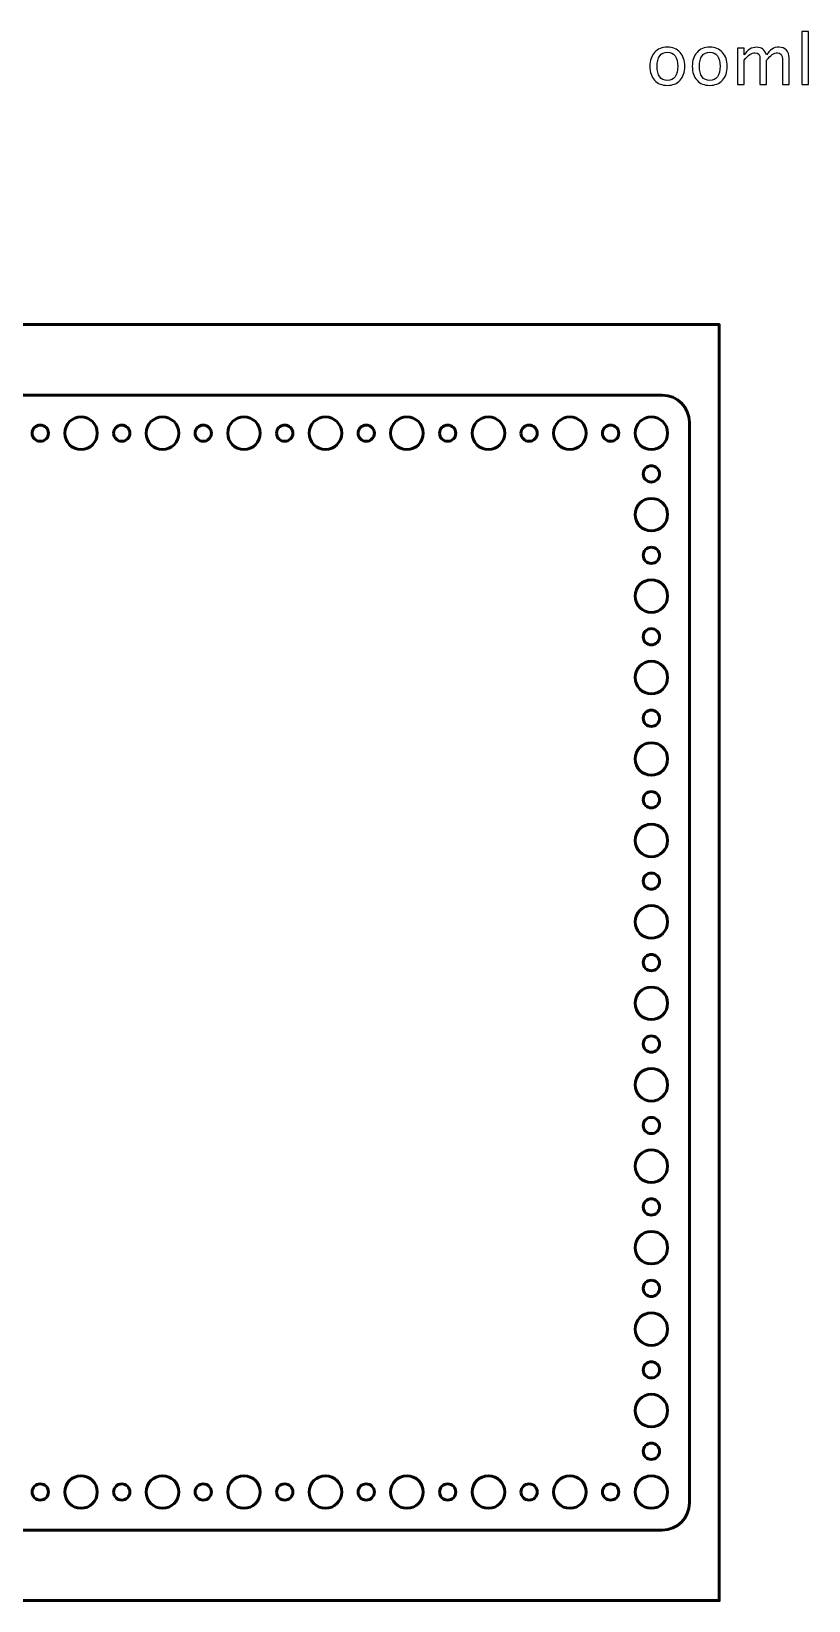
# Model space of a CAD drawing. Header units: centimetres. Extents: x -44 to 44, y -14.8 to 14.1.
# Drawn here: x -28.66 to -14.36, y -14.75 to 14.15 of the extents above; entities that cross this region are included whole.
import ezdxf

# ---------------------------------------------------------------- set-up
doc = ezdxf.new("R2010")
doc.units = ezdxf.units.CM
doc.header["$MEASUREMENT"] = 0
doc.layers.add('Layer 1', color=7, linetype='Continuous')

msp = doc.modelspace()

# ---------------------------------------------------------------- linework, layer by layer
at = {"layer": 'Layer 1', "color": 4, "lineweight": 53}
msp.add_lwpolyline([(-44, -14.75), (-16, -14.75), (-16, 8.75), (-44, 8.75), (-44, -14.75)], close=True, dxfattribs=at)
at = {"layer": 'Layer 1', "lineweight": 53}
for centre, major_axis in [((-17.24999, 6.74999), (0, 0.30001)), ((-17.25, 6), (0, 0.15)), ((-17.24999, 5.24999), (0, 0.30001)), ((-17.25, 4.5), (0, 0.15)), ((-17.24999, 3.74999), (0, 0.30001)), ((-17.25, 3), (0, 0.15)), ((-17.24999, 2.24999), (0, 0.30001)), ((-17.25, 1.5), (0, 0.15)), ((-17.24999, 0.74999), (0, 0.30001)), ((-17.25, 0), (0, 0.15)), ((-17.24999, -0.75001), (0, 0.30001)), ((-17.25, -1.5), (0, 0.15)), ((-17.24999, -2.25001), (0, 0.30001)), ((-17.25, -3), (0, 0.15)), ((-17.24999, -3.75001), (0, 0.30001)), ((-17.25, -4.5), (0, 0.15)), ((-17.24999, -5.25001), (0, 0.30001)), ((-17.25, -6), (0, 0.15)), ((-17.24999, -6.75001), (0, 0.30001)), ((-17.25, -7.5), (0, 0.15)), ((-17.24999, -8.25001), (0, 0.30001)), ((-17.25, -9), (0, 0.15)), ((-17.24999, -9.75001), (0, 0.30001)), ((-17.25, -10.5), (0, 0.15)), ((-17.24999, -11.25001), (0, 0.30001)), ((-17.25, -12), (0, 0.15)), ((-17.24999, -12.75001), (0, 0.30001))]:
    msp.add_ellipse(centre, major_axis=major_axis, ratio=1, dxfattribs=at)
at = {"layer": 'Layer 1'}
for points, knots in [([(-14.47693, 13.17044), (-14.47693, 13.17044), (-14.47693, 14.14961), (-14.47693, 14.14961), (-14.47693, 14.14961), (-14.47693, 14.14961), (-14.35501, 14.14961), (-14.35501, 14.14961), (-14.35501, 14.14961), (-14.35501, 14.14961), (-14.35501, 13.17044), (-14.35501, 13.17044), (-14.35501, 13.17044), (-14.35501, 13.17044), (-14.47693, 13.17044), (-14.47693, 13.17044)], [0, 0, 0, 0, 0.2, 0.2, 0.2, 0.2, 0.4, 0.4, 0.4, 0.4, 0.6, 0.6, 0.6, 0.6, 1, 1, 1, 1]), ([(-16.95512, 13.1552), (-17.05397, 13.1552), (-17.13228, 13.18674), (-17.18986, 13.24982), (-17.18986, 13.24982), (-17.24764, 13.31289), (-17.27643, 13.39862), (-17.27643, 13.50678), (-17.27643, 13.50678), (-17.27643, 13.61473), (-17.24764, 13.70024), (-17.18986, 13.76311), (-17.18986, 13.76311), (-17.13228, 13.82597), (-17.05397, 13.85751), (-16.95512, 13.85751), (-16.95512, 13.85751), (-16.85627, 13.85751), (-16.77795, 13.82597), (-16.72038, 13.76311), (-16.72038, 13.76311), (-16.6626, 13.70024), (-16.63381, 13.61473), (-16.63381, 13.50678), (-16.63381, 13.50678), (-16.63381, 13.39862), (-16.6626, 13.31289), (-16.72038, 13.24982), (-16.72038, 13.24982), (-16.77795, 13.18674), (-16.85627, 13.1552), (-16.95512, 13.1552)], [0, 0, 0, 0, 0.11111111, 0.11111111, 0.11111111, 0.11111111, 0.22222222, 0.22222222, 0.22222222, 0.22222222, 0.33333333, 0.33333333, 0.33333333, 0.33333333, 0.44444444, 0.44444444, 0.44444444, 0.44444444, 0.55555556, 0.55555556, 0.55555556, 0.55555556, 0.66666667, 0.66666667, 0.66666667, 0.66666667, 0.77777778, 0.77777778, 0.77777778, 0.77777778, 1, 1, 1, 1]), ([(-16.95533, 13.24664), (-16.89501, 13.24664), (-16.84802, 13.26929), (-16.81457, 13.3148), (-16.81457, 13.3148), (-16.78134, 13.36009), (-16.76462, 13.42423), (-16.76462, 13.50678), (-16.76462, 13.50678), (-16.76462, 13.58912), (-16.78134, 13.65304), (-16.81457, 13.69834), (-16.81457, 13.69834), (-16.84802, 13.74342), (-16.89501, 13.76607), (-16.95533, 13.76607), (-16.95533, 13.76607), (-17.01587, 13.76607), (-17.06286, 13.74342), (-17.09588, 13.69834), (-17.09588, 13.69834), (-17.12911, 13.65304), (-17.14562, 13.58912), (-17.14562, 13.50678), (-17.14562, 13.50678), (-17.14562, 13.42423), (-17.12911, 13.36009), (-17.09588, 13.3148), (-17.09588, 13.3148), (-17.06286, 13.26929), (-17.01587, 13.24664), (-16.95533, 13.24664)], [0, 0, 0, 0, 0.11111111, 0.11111111, 0.11111111, 0.11111111, 0.22222222, 0.22222222, 0.22222222, 0.22222222, 0.33333333, 0.33333333, 0.33333333, 0.33333333, 0.44444444, 0.44444444, 0.44444444, 0.44444444, 0.55555556, 0.55555556, 0.55555556, 0.55555556, 0.66666667, 0.66666667, 0.66666667, 0.66666667, 0.77777778, 0.77777778, 0.77777778, 0.77777778, 1, 1, 1, 1]), ([(-16.17492, 13.1552), (-16.27377, 13.1552), (-16.35208, 13.18674), (-16.40966, 13.24982), (-16.40966, 13.24982), (-16.46744, 13.31289), (-16.49623, 13.39862), (-16.49623, 13.50678), (-16.49623, 13.50678), (-16.49623, 13.61473), (-16.46744, 13.70024), (-16.40966, 13.76311), (-16.40966, 13.76311), (-16.35208, 13.82597), (-16.27377, 13.85751), (-16.17492, 13.85751), (-16.17492, 13.85751), (-16.07607, 13.85751), (-15.99775, 13.82597), (-15.94018, 13.76311), (-15.94018, 13.76311), (-15.8824, 13.70024), (-15.85361, 13.61473), (-15.85361, 13.50678), (-15.85361, 13.50678), (-15.85361, 13.39862), (-15.8824, 13.31289), (-15.94018, 13.24982), (-15.94018, 13.24982), (-15.99775, 13.18674), (-16.07607, 13.1552), (-16.17492, 13.1552)], [0, 0, 0, 0, 0.11111111, 0.11111111, 0.11111111, 0.11111111, 0.22222222, 0.22222222, 0.22222222, 0.22222222, 0.33333333, 0.33333333, 0.33333333, 0.33333333, 0.44444444, 0.44444444, 0.44444444, 0.44444444, 0.55555556, 0.55555556, 0.55555556, 0.55555556, 0.66666667, 0.66666667, 0.66666667, 0.66666667, 0.77777778, 0.77777778, 0.77777778, 0.77777778, 1, 1, 1, 1]), ([(-16.17513, 13.24664), (-16.11481, 13.24664), (-16.06782, 13.26929), (-16.03437, 13.3148), (-16.03437, 13.3148), (-16.00114, 13.36009), (-15.98442, 13.42423), (-15.98442, 13.50678), (-15.98442, 13.50678), (-15.98442, 13.58912), (-16.00114, 13.65304), (-16.03437, 13.69834), (-16.03437, 13.69834), (-16.06782, 13.74342), (-16.11481, 13.76607), (-16.17513, 13.76607), (-16.17513, 13.76607), (-16.23567, 13.76607), (-16.28266, 13.74342), (-16.31568, 13.69834), (-16.31568, 13.69834), (-16.34891, 13.65304), (-16.36542, 13.58912), (-16.36542, 13.50678), (-16.36542, 13.50678), (-16.36542, 13.42423), (-16.34891, 13.36009), (-16.31568, 13.3148), (-16.31568, 13.3148), (-16.28266, 13.26929), (-16.23567, 13.24664), (-16.17513, 13.24664)], [0, 0, 0, 0, 0.11111111, 0.11111111, 0.11111111, 0.11111111, 0.22222222, 0.22222222, 0.22222222, 0.22222222, 0.33333333, 0.33333333, 0.33333333, 0.33333333, 0.44444444, 0.44444444, 0.44444444, 0.44444444, 0.55555556, 0.55555556, 0.55555556, 0.55555556, 0.66666667, 0.66666667, 0.66666667, 0.66666667, 0.77777778, 0.77777778, 0.77777778, 0.77777778, 1, 1, 1, 1]), ([(-15.66269, 13.17044), (-15.66269, 13.17044), (-15.66269, 13.84354), (-15.66269, 13.84354), (-15.66269, 13.84354), (-15.66269, 13.84354), (-15.54077, 13.84354), (-15.54077, 13.84354), (-15.54077, 13.84354), (-15.54077, 13.84354), (-15.54077, 13.71633), (-15.54077, 13.71633), (-15.54077, 13.71633), (-15.48129, 13.81052), (-15.40509, 13.85751), (-15.31175, 13.85751), (-15.31175, 13.85751), (-15.22179, 13.85751), (-15.16062, 13.81052), (-15.12802, 13.71633), (-15.12802, 13.71633), (-15.07023, 13.81137), (-14.99488, 13.85878), (-14.90238, 13.85878), (-14.90238, 13.85878), (-14.84333, 13.85878), (-14.7974, 13.84142), (-14.76459, 13.8065), (-14.76459, 13.8065), (-14.73178, 13.77157), (-14.71527, 13.72268), (-14.71527, 13.65981), (-14.71527, 13.65981), (-14.71527, 13.65981), (-14.71527, 13.17044), (-14.71527, 13.17044), (-14.71527, 13.17044), (-14.71527, 13.17044), (-14.83719, 13.17044), (-14.83719, 13.17044), (-14.83719, 13.17044), (-14.83719, 13.17044), (-14.83719, 13.63971), (-14.83719, 13.63971), (-14.83719, 13.63971), (-14.83719, 13.71633), (-14.86767, 13.75464), (-14.92863, 13.75464), (-14.92863, 13.75464), (-14.99192, 13.75464), (-15.05838, 13.70998), (-15.12802, 13.62044), (-15.12802, 13.62044), (-15.12802, 13.62044), (-15.12802, 13.17044), (-15.12802, 13.17044), (-15.12802, 13.17044), (-15.12802, 13.17044), (-15.24994, 13.17044), (-15.24994, 13.17044), (-15.24994, 13.17044), (-15.24994, 13.17044), (-15.24994, 13.64013), (-15.24994, 13.64013), (-15.24994, 13.64013), (-15.24994, 13.71739), (-15.28084, 13.75591), (-15.34286, 13.75591), (-15.34286, 13.75591), (-15.40446, 13.75591), (-15.4705, 13.71104), (-15.54077, 13.62108), (-15.54077, 13.62108), (-15.54077, 13.62108), (-15.54077, 13.17044), (-15.54077, 13.17044), (-15.54077, 13.17044), (-15.54077, 13.17044), (-15.66269, 13.17044), (-15.66269, 13.17044)], [0, 0, 0, 0, 0.04761905, 0.04761905, 0.04761905, 0.04761905, 0.0952381, 0.0952381, 0.0952381, 0.0952381, 0.14285714, 0.14285714, 0.14285714, 0.14285714, 0.19047619, 0.19047619, 0.19047619, 0.19047619, 0.23809524, 0.23809524, 0.23809524, 0.23809524, 0.28571429, 0.28571429, 0.28571429, 0.28571429, 0.33333333, 0.33333333, 0.33333333, 0.33333333, 0.38095238, 0.38095238, 0.38095238, 0.38095238, 0.42857143, 0.42857143, 0.42857143, 0.42857143, 0.47619048, 0.47619048, 0.47619048, 0.47619048, 0.52380952, 0.52380952, 0.52380952, 0.52380952, 0.57142857, 0.57142857, 0.57142857, 0.57142857, 0.61904762, 0.61904762, 0.61904762, 0.61904762, 0.66666667, 0.66666667, 0.66666667, 0.66666667, 0.71428571, 0.71428571, 0.71428571, 0.71428571, 0.76190476, 0.76190476, 0.76190476, 0.76190476, 0.80952381, 0.80952381, 0.80952381, 0.80952381, 0.85714286, 0.85714286, 0.85714286, 0.85714286, 0.9047619, 0.9047619, 0.9047619, 0.9047619, 1, 1, 1, 1])]:
    msp.add_open_spline(points, degree=3, knots=knots, dxfattribs=at)
at = {"layer": 'Layer 1', "lineweight": 53}
for points, knots in [([(-43.45, -12.95), (-43.45, -12.95), (-43.45, 6.95), (-43.45, 6.95), (-43.45, 6.95), (-43.45, 7.22614), (-43.22614, 7.45), (-42.95, 7.45), (-42.95, 7.45), (-42.95, 7.45), (-17.05, 7.45), (-17.05, 7.45), (-17.05, 7.45), (-16.77386, 7.45), (-16.55, 7.22614), (-16.55, 6.95), (-16.55, 6.95), (-16.55, 6.95), (-16.55, -12.95), (-16.55, -12.95), (-16.55, -12.95), (-16.55, -13.22614), (-16.77386, -13.45), (-17.05, -13.45), (-17.05, -13.45), (-17.05, -13.45), (-42.95, -13.45), (-42.95, -13.45), (-42.95, -13.45), (-43.22614, -13.45), (-43.45, -13.22614), (-43.45, -12.95)], [0, 0, 0, 0, 0.11111111, 0.11111111, 0.11111111, 0.11111111, 0.22222222, 0.22222222, 0.22222222, 0.22222222, 0.33333333, 0.33333333, 0.33333333, 0.33333333, 0.44444444, 0.44444444, 0.44444444, 0.44444444, 0.55555556, 0.55555556, 0.55555556, 0.55555556, 0.66666667, 0.66666667, 0.66666667, 0.66666667, 0.77777778, 0.77777778, 0.77777778, 0.77777778, 1, 1, 1, 1]), ([(-28.05, 6.75), (-28.05, 6.91569), (-27.91569, 7.05), (-27.75, 7.05), (-27.75, 7.05), (-27.58431, 7.05), (-27.45, 6.91569), (-27.45, 6.75), (-27.45, 6.75), (-27.45, 6.58431), (-27.58431, 6.45), (-27.75, 6.45), (-27.75, 6.45), (-27.91569, 6.45), (-28.05, 6.58431), (-28.05, 6.75)], [0, 0, 0, 0, 0.2, 0.2, 0.2, 0.2, 0.4, 0.4, 0.4, 0.4, 0.6, 0.6, 0.6, 0.6, 1, 1, 1, 1]), ([(-26.55, 6.75), (-26.55, 6.91569), (-26.41569, 7.05), (-26.25, 7.05), (-26.25, 7.05), (-26.08431, 7.05), (-25.95, 6.91569), (-25.95, 6.75), (-25.95, 6.75), (-25.95, 6.58431), (-26.08431, 6.45), (-26.25, 6.45), (-26.25, 6.45), (-26.41569, 6.45), (-26.55, 6.58431), (-26.55, 6.75)], [0, 0, 0, 0, 0.2, 0.2, 0.2, 0.2, 0.4, 0.4, 0.4, 0.4, 0.6, 0.6, 0.6, 0.6, 1, 1, 1, 1]), ([(-25.05, 6.75), (-25.05, 6.91569), (-24.91569, 7.05), (-24.75, 7.05), (-24.75, 7.05), (-24.58431, 7.05), (-24.45, 6.91569), (-24.45, 6.75), (-24.45, 6.75), (-24.45, 6.58431), (-24.58431, 6.45), (-24.75, 6.45), (-24.75, 6.45), (-24.91569, 6.45), (-25.05, 6.58431), (-25.05, 6.75)], [0, 0, 0, 0, 0.2, 0.2, 0.2, 0.2, 0.4, 0.4, 0.4, 0.4, 0.6, 0.6, 0.6, 0.6, 1, 1, 1, 1]), ([(-23.55, 6.75), (-23.55, 6.91569), (-23.41569, 7.05), (-23.25, 7.05), (-23.25, 7.05), (-23.08431, 7.05), (-22.95, 6.91569), (-22.95, 6.75), (-22.95, 6.75), (-22.95, 6.58431), (-23.08431, 6.45), (-23.25, 6.45), (-23.25, 6.45), (-23.41569, 6.45), (-23.55, 6.58431), (-23.55, 6.75)], [0, 0, 0, 0, 0.2, 0.2, 0.2, 0.2, 0.4, 0.4, 0.4, 0.4, 0.6, 0.6, 0.6, 0.6, 1, 1, 1, 1]), ([(-22.05, 6.75), (-22.05, 6.91569), (-21.91569, 7.05), (-21.75, 7.05), (-21.75, 7.05), (-21.58431, 7.05), (-21.45, 6.91569), (-21.45, 6.75), (-21.45, 6.75), (-21.45, 6.58431), (-21.58431, 6.45), (-21.75, 6.45), (-21.75, 6.45), (-21.91569, 6.45), (-22.05, 6.58431), (-22.05, 6.75)], [0, 0, 0, 0, 0.2, 0.2, 0.2, 0.2, 0.4, 0.4, 0.4, 0.4, 0.6, 0.6, 0.6, 0.6, 1, 1, 1, 1]), ([(-20.55, 6.75), (-20.55, 6.91569), (-20.41569, 7.05), (-20.25, 7.05), (-20.25, 7.05), (-20.08431, 7.05), (-19.95, 6.91569), (-19.95, 6.75), (-19.95, 6.75), (-19.95, 6.58431), (-20.08431, 6.45), (-20.25, 6.45), (-20.25, 6.45), (-20.41569, 6.45), (-20.55, 6.58431), (-20.55, 6.75)], [0, 0, 0, 0, 0.2, 0.2, 0.2, 0.2, 0.4, 0.4, 0.4, 0.4, 0.6, 0.6, 0.6, 0.6, 1, 1, 1, 1]), ([(-19.05, 6.75), (-19.05, 6.91569), (-18.91569, 7.05), (-18.75, 7.05), (-18.75, 7.05), (-18.58431, 7.05), (-18.45, 6.91569), (-18.45, 6.75), (-18.45, 6.75), (-18.45, 6.58431), (-18.58431, 6.45), (-18.75, 6.45), (-18.75, 6.45), (-18.91569, 6.45), (-19.05, 6.58431), (-19.05, 6.75)], [0, 0, 0, 0, 0.2, 0.2, 0.2, 0.2, 0.4, 0.4, 0.4, 0.4, 0.6, 0.6, 0.6, 0.6, 1, 1, 1, 1]), ([(-28.65, 6.75), (-28.65, 6.83284), (-28.58284, 6.9), (-28.5, 6.9), (-28.5, 6.9), (-28.41716, 6.9), (-28.35, 6.83284), (-28.35, 6.75), (-28.35, 6.75), (-28.35, 6.66716), (-28.41716, 6.6), (-28.5, 6.6), (-28.5, 6.6), (-28.58284, 6.6), (-28.65, 6.66716), (-28.65, 6.75)], [0, 0, 0, 0, 0.2, 0.2, 0.2, 0.2, 0.4, 0.4, 0.4, 0.4, 0.6, 0.6, 0.6, 0.6, 1, 1, 1, 1]), ([(-27.15, 6.75), (-27.15, 6.83284), (-27.08284, 6.9), (-27, 6.9), (-27, 6.9), (-26.91716, 6.9), (-26.85, 6.83284), (-26.85, 6.75), (-26.85, 6.75), (-26.85, 6.66716), (-26.91716, 6.6), (-27, 6.6), (-27, 6.6), (-27.08284, 6.6), (-27.15, 6.66716), (-27.15, 6.75)], [0, 0, 0, 0, 0.2, 0.2, 0.2, 0.2, 0.4, 0.4, 0.4, 0.4, 0.6, 0.6, 0.6, 0.6, 1, 1, 1, 1]), ([(-25.65, 6.75), (-25.65, 6.83284), (-25.58284, 6.9), (-25.5, 6.9), (-25.5, 6.9), (-25.41716, 6.9), (-25.35, 6.83284), (-25.35, 6.75), (-25.35, 6.75), (-25.35, 6.66716), (-25.41716, 6.6), (-25.5, 6.6), (-25.5, 6.6), (-25.58284, 6.6), (-25.65, 6.66716), (-25.65, 6.75)], [0, 0, 0, 0, 0.2, 0.2, 0.2, 0.2, 0.4, 0.4, 0.4, 0.4, 0.6, 0.6, 0.6, 0.6, 1, 1, 1, 1]), ([(-24.15, 6.75), (-24.15, 6.83284), (-24.08284, 6.9), (-24, 6.9), (-24, 6.9), (-23.91716, 6.9), (-23.85, 6.83284), (-23.85, 6.75), (-23.85, 6.75), (-23.85, 6.66716), (-23.91716, 6.6), (-24, 6.6), (-24, 6.6), (-24.08284, 6.6), (-24.15, 6.66716), (-24.15, 6.75)], [0, 0, 0, 0, 0.2, 0.2, 0.2, 0.2, 0.4, 0.4, 0.4, 0.4, 0.6, 0.6, 0.6, 0.6, 1, 1, 1, 1]), ([(-22.65, 6.75), (-22.65, 6.83284), (-22.58284, 6.9), (-22.5, 6.9), (-22.5, 6.9), (-22.41716, 6.9), (-22.35, 6.83284), (-22.35, 6.75), (-22.35, 6.75), (-22.35, 6.66716), (-22.41716, 6.6), (-22.5, 6.6), (-22.5, 6.6), (-22.58284, 6.6), (-22.65, 6.66716), (-22.65, 6.75)], [0, 0, 0, 0, 0.2, 0.2, 0.2, 0.2, 0.4, 0.4, 0.4, 0.4, 0.6, 0.6, 0.6, 0.6, 1, 1, 1, 1]), ([(-21.15, 6.75), (-21.15, 6.83284), (-21.08284, 6.9), (-21, 6.9), (-21, 6.9), (-20.91716, 6.9), (-20.85, 6.83284), (-20.85, 6.75), (-20.85, 6.75), (-20.85, 6.66716), (-20.91716, 6.6), (-21, 6.6), (-21, 6.6), (-21.08284, 6.6), (-21.15, 6.66716), (-21.15, 6.75)], [0, 0, 0, 0, 0.2, 0.2, 0.2, 0.2, 0.4, 0.4, 0.4, 0.4, 0.6, 0.6, 0.6, 0.6, 1, 1, 1, 1]), ([(-19.65, 6.75), (-19.65, 6.83284), (-19.58284, 6.9), (-19.5, 6.9), (-19.5, 6.9), (-19.41716, 6.9), (-19.35, 6.83284), (-19.35, 6.75), (-19.35, 6.75), (-19.35, 6.66716), (-19.41716, 6.6), (-19.5, 6.6), (-19.5, 6.6), (-19.58284, 6.6), (-19.65, 6.66716), (-19.65, 6.75)], [0, 0, 0, 0, 0.2, 0.2, 0.2, 0.2, 0.4, 0.4, 0.4, 0.4, 0.6, 0.6, 0.6, 0.6, 1, 1, 1, 1]), ([(-18.15, 6.75), (-18.15, 6.83284), (-18.08284, 6.9), (-18, 6.9), (-18, 6.9), (-17.91716, 6.9), (-17.85, 6.83284), (-17.85, 6.75), (-17.85, 6.75), (-17.85, 6.66716), (-17.91716, 6.6), (-18, 6.6), (-18, 6.6), (-18.08284, 6.6), (-18.15, 6.66716), (-18.15, 6.75)], [0, 0, 0, 0, 0.2, 0.2, 0.2, 0.2, 0.4, 0.4, 0.4, 0.4, 0.6, 0.6, 0.6, 0.6, 1, 1, 1, 1]), ([(-28.65, -12.75), (-28.65, -12.66716), (-28.58284, -12.6), (-28.5, -12.6), (-28.5, -12.6), (-28.41716, -12.6), (-28.35, -12.66716), (-28.35, -12.75), (-28.35, -12.75), (-28.35, -12.83284), (-28.41716, -12.9), (-28.5, -12.9), (-28.5, -12.9), (-28.58284, -12.9), (-28.65, -12.83284), (-28.65, -12.75)], [0, 0, 0, 0, 0.2, 0.2, 0.2, 0.2, 0.4, 0.4, 0.4, 0.4, 0.6, 0.6, 0.6, 0.6, 1, 1, 1, 1]), ([(-28.05, -12.75), (-28.05, -12.58431), (-27.91569, -12.45), (-27.75, -12.45), (-27.75, -12.45), (-27.58431, -12.45), (-27.45, -12.58431), (-27.45, -12.75), (-27.45, -12.75), (-27.45, -12.91569), (-27.58431, -13.05), (-27.75, -13.05), (-27.75, -13.05), (-27.91569, -13.05), (-28.05, -12.91569), (-28.05, -12.75)], [0, 0, 0, 0, 0.2, 0.2, 0.2, 0.2, 0.4, 0.4, 0.4, 0.4, 0.6, 0.6, 0.6, 0.6, 1, 1, 1, 1]), ([(-27.15, -12.75), (-27.15, -12.66716), (-27.08284, -12.6), (-27, -12.6), (-27, -12.6), (-26.91716, -12.6), (-26.85, -12.66716), (-26.85, -12.75), (-26.85, -12.75), (-26.85, -12.83284), (-26.91716, -12.9), (-27, -12.9), (-27, -12.9), (-27.08284, -12.9), (-27.15, -12.83284), (-27.15, -12.75)], [0, 0, 0, 0, 0.2, 0.2, 0.2, 0.2, 0.4, 0.4, 0.4, 0.4, 0.6, 0.6, 0.6, 0.6, 1, 1, 1, 1]), ([(-26.55, -12.75), (-26.55, -12.58431), (-26.41569, -12.45), (-26.25, -12.45), (-26.25, -12.45), (-26.08431, -12.45), (-25.95, -12.58431), (-25.95, -12.75), (-25.95, -12.75), (-25.95, -12.91569), (-26.08431, -13.05), (-26.25, -13.05), (-26.25, -13.05), (-26.41569, -13.05), (-26.55, -12.91569), (-26.55, -12.75)], [0, 0, 0, 0, 0.2, 0.2, 0.2, 0.2, 0.4, 0.4, 0.4, 0.4, 0.6, 0.6, 0.6, 0.6, 1, 1, 1, 1]), ([(-25.65, -12.75), (-25.65, -12.66716), (-25.58284, -12.6), (-25.5, -12.6), (-25.5, -12.6), (-25.41716, -12.6), (-25.35, -12.66716), (-25.35, -12.75), (-25.35, -12.75), (-25.35, -12.83284), (-25.41716, -12.9), (-25.5, -12.9), (-25.5, -12.9), (-25.58284, -12.9), (-25.65, -12.83284), (-25.65, -12.75)], [0, 0, 0, 0, 0.2, 0.2, 0.2, 0.2, 0.4, 0.4, 0.4, 0.4, 0.6, 0.6, 0.6, 0.6, 1, 1, 1, 1]), ([(-25.05, -12.75), (-25.05, -12.58431), (-24.91569, -12.45), (-24.75, -12.45), (-24.75, -12.45), (-24.58431, -12.45), (-24.45, -12.58431), (-24.45, -12.75), (-24.45, -12.75), (-24.45, -12.91569), (-24.58431, -13.05), (-24.75, -13.05), (-24.75, -13.05), (-24.91569, -13.05), (-25.05, -12.91569), (-25.05, -12.75)], [0, 0, 0, 0, 0.2, 0.2, 0.2, 0.2, 0.4, 0.4, 0.4, 0.4, 0.6, 0.6, 0.6, 0.6, 1, 1, 1, 1]), ([(-24.15, -12.75), (-24.15, -12.66716), (-24.08284, -12.6), (-24, -12.6), (-24, -12.6), (-23.91716, -12.6), (-23.85, -12.66716), (-23.85, -12.75), (-23.85, -12.75), (-23.85, -12.83284), (-23.91716, -12.9), (-24, -12.9), (-24, -12.9), (-24.08284, -12.9), (-24.15, -12.83284), (-24.15, -12.75)], [0, 0, 0, 0, 0.2, 0.2, 0.2, 0.2, 0.4, 0.4, 0.4, 0.4, 0.6, 0.6, 0.6, 0.6, 1, 1, 1, 1]), ([(-23.55, -12.75), (-23.55, -12.58431), (-23.41569, -12.45), (-23.25, -12.45), (-23.25, -12.45), (-23.08431, -12.45), (-22.95, -12.58431), (-22.95, -12.75), (-22.95, -12.75), (-22.95, -12.91569), (-23.08431, -13.05), (-23.25, -13.05), (-23.25, -13.05), (-23.41569, -13.05), (-23.55, -12.91569), (-23.55, -12.75)], [0, 0, 0, 0, 0.2, 0.2, 0.2, 0.2, 0.4, 0.4, 0.4, 0.4, 0.6, 0.6, 0.6, 0.6, 1, 1, 1, 1]), ([(-22.65, -12.75), (-22.65, -12.66716), (-22.58284, -12.6), (-22.5, -12.6), (-22.5, -12.6), (-22.41716, -12.6), (-22.35, -12.66716), (-22.35, -12.75), (-22.35, -12.75), (-22.35, -12.83284), (-22.41716, -12.9), (-22.5, -12.9), (-22.5, -12.9), (-22.58284, -12.9), (-22.65, -12.83284), (-22.65, -12.75)], [0, 0, 0, 0, 0.2, 0.2, 0.2, 0.2, 0.4, 0.4, 0.4, 0.4, 0.6, 0.6, 0.6, 0.6, 1, 1, 1, 1]), ([(-22.05, -12.75), (-22.05, -12.58431), (-21.91569, -12.45), (-21.75, -12.45), (-21.75, -12.45), (-21.58431, -12.45), (-21.45, -12.58431), (-21.45, -12.75), (-21.45, -12.75), (-21.45, -12.91569), (-21.58431, -13.05), (-21.75, -13.05), (-21.75, -13.05), (-21.91569, -13.05), (-22.05, -12.91569), (-22.05, -12.75)], [0, 0, 0, 0, 0.2, 0.2, 0.2, 0.2, 0.4, 0.4, 0.4, 0.4, 0.6, 0.6, 0.6, 0.6, 1, 1, 1, 1]), ([(-21.15, -12.75), (-21.15, -12.66716), (-21.08284, -12.6), (-21, -12.6), (-21, -12.6), (-20.91716, -12.6), (-20.85, -12.66716), (-20.85, -12.75), (-20.85, -12.75), (-20.85, -12.83284), (-20.91716, -12.9), (-21, -12.9), (-21, -12.9), (-21.08284, -12.9), (-21.15, -12.83284), (-21.15, -12.75)], [0, 0, 0, 0, 0.2, 0.2, 0.2, 0.2, 0.4, 0.4, 0.4, 0.4, 0.6, 0.6, 0.6, 0.6, 1, 1, 1, 1]), ([(-20.55, -12.75), (-20.55, -12.58431), (-20.41569, -12.45), (-20.25, -12.45), (-20.25, -12.45), (-20.08431, -12.45), (-19.95, -12.58431), (-19.95, -12.75), (-19.95, -12.75), (-19.95, -12.91569), (-20.08431, -13.05), (-20.25, -13.05), (-20.25, -13.05), (-20.41569, -13.05), (-20.55, -12.91569), (-20.55, -12.75)], [0, 0, 0, 0, 0.2, 0.2, 0.2, 0.2, 0.4, 0.4, 0.4, 0.4, 0.6, 0.6, 0.6, 0.6, 1, 1, 1, 1]), ([(-19.65, -12.75), (-19.65, -12.66716), (-19.58284, -12.6), (-19.5, -12.6), (-19.5, -12.6), (-19.41716, -12.6), (-19.35, -12.66716), (-19.35, -12.75), (-19.35, -12.75), (-19.35, -12.83284), (-19.41716, -12.9), (-19.5, -12.9), (-19.5, -12.9), (-19.58284, -12.9), (-19.65, -12.83284), (-19.65, -12.75)], [0, 0, 0, 0, 0.2, 0.2, 0.2, 0.2, 0.4, 0.4, 0.4, 0.4, 0.6, 0.6, 0.6, 0.6, 1, 1, 1, 1]), ([(-19.05, -12.75), (-19.05, -12.58431), (-18.91569, -12.45), (-18.75, -12.45), (-18.75, -12.45), (-18.58431, -12.45), (-18.45, -12.58431), (-18.45, -12.75), (-18.45, -12.75), (-18.45, -12.91569), (-18.58431, -13.05), (-18.75, -13.05), (-18.75, -13.05), (-18.91569, -13.05), (-19.05, -12.91569), (-19.05, -12.75)], [0, 0, 0, 0, 0.2, 0.2, 0.2, 0.2, 0.4, 0.4, 0.4, 0.4, 0.6, 0.6, 0.6, 0.6, 1, 1, 1, 1]), ([(-18.15, -12.75), (-18.15, -12.66716), (-18.08284, -12.6), (-18, -12.6), (-18, -12.6), (-17.91716, -12.6), (-17.85, -12.66716), (-17.85, -12.75), (-17.85, -12.75), (-17.85, -12.83284), (-17.91716, -12.9), (-18, -12.9), (-18, -12.9), (-18.08284, -12.9), (-18.15, -12.83284), (-18.15, -12.75)], [0, 0, 0, 0, 0.2, 0.2, 0.2, 0.2, 0.4, 0.4, 0.4, 0.4, 0.6, 0.6, 0.6, 0.6, 1, 1, 1, 1])]:
    msp.add_open_spline(points, degree=3, knots=knots, dxfattribs=at)

doc.saveas('drawing.dxf')
